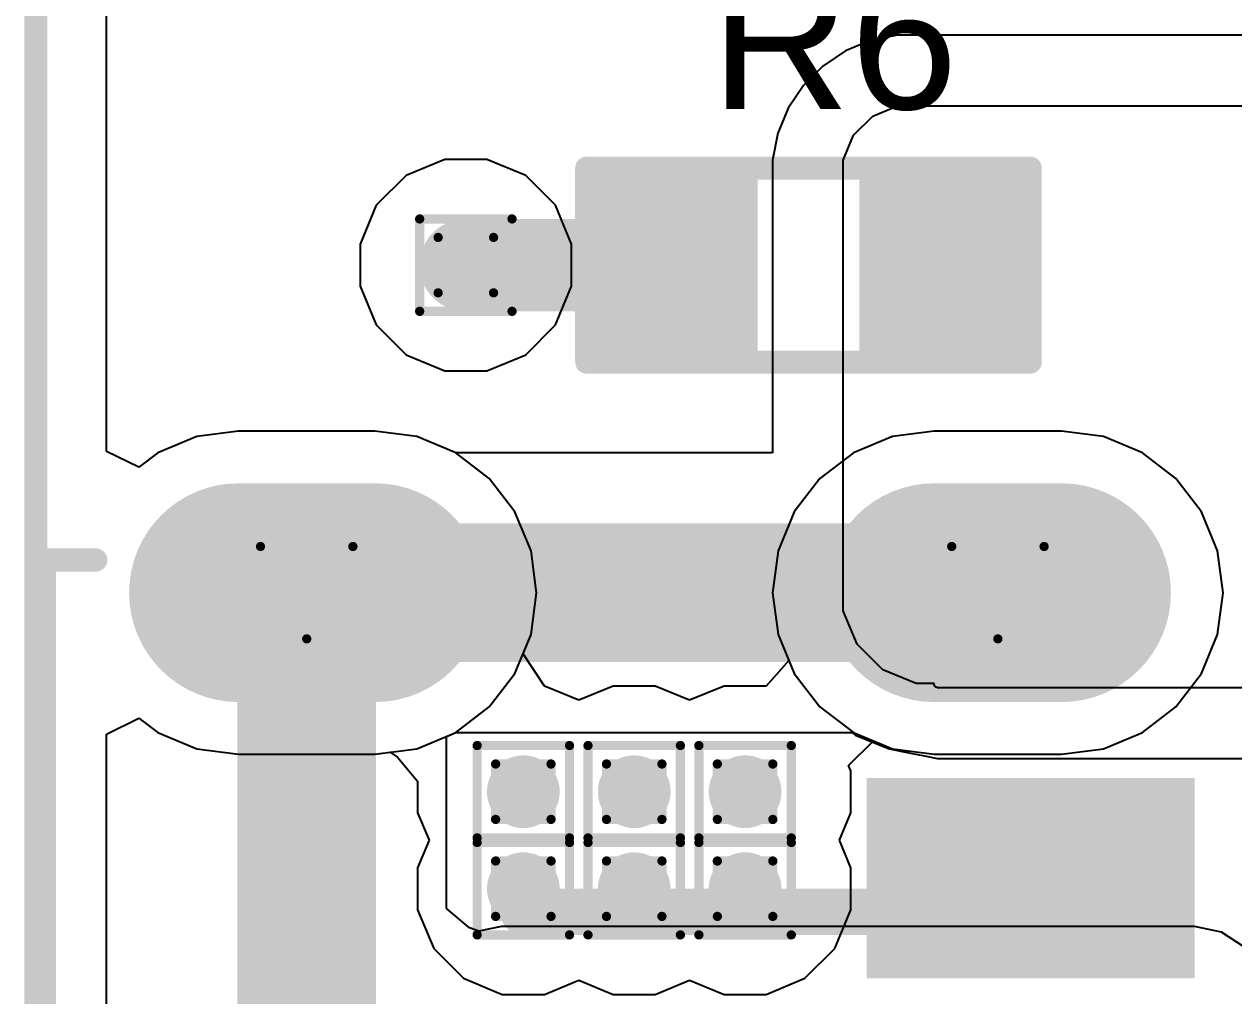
# Model space of a CAD drawing. Header units: inches. Extents: x -18 to 5357, y -8 to 5291.
# Drawn here: x -4.06 to 2.59, y 27.67 to 33.01 of the extents above; entities that cross this region are included whole.
import ezdxf

# ---------------------------------------------------------------- set-up
doc = ezdxf.new("R2010")
doc.units = ezdxf.units.IN
for name, color, linetype in [('Board Outline', 216, 'Continuous'), ('Bottom Layer', 5, 'Continuous'), ('Bottom Solder', 6, 'Continuous'), ('Drill Drawing', 1, 'Continuous'), ('Ground', 16, 'Continuous'), ('Multi-Layer', 9, 'Continuous'), ('Pad Holes', 156, 'Continuous'), ('Power', 76, 'Continuous'), ('Top Layer', 1, 'Continuous'), ('Top Overlay', 2, 'Continuous'), ('Top Paste', 8, 'Continuous'), ('Top Solder', 216, 'Continuous'), ('Via Holes', 16, 'Continuous')]:
    doc.layers.add(name, color=color, linetype=linetype)
doc.styles.add('Arial', font='', dxfattribs={"height": 0.2})
doc.styles.get('Arial').set_extended_font_data('Arial')

# ---------------------------------------------------------------- blocks, each defined once
blk = doc.blocks.new('R___0603_67')
at = {"layer": 'Top Layer'}
for points in [[(-0.381, 0.4445), (-0.381, -0.4445), (-1.143, -0.4445), (-1.143, 0.4445)], [(1.143, 0.4445), (1.143, -0.4445), (0.381, -0.4445), (0.381, 0.4445)]]:
    blk.add_hatch(color=1, dxfattribs=at).paths.add_polyline_path(points)
at = {"layer": 'Top Paste'}
for points in [[(-0.381, 0.4445), (-0.381, -0.4445), (-1.143, -0.4445), (-1.143, 0.4445)], [(1.143, 0.4445), (1.143, -0.4445), (0.381, -0.4445), (0.381, 0.4445)]]:
    blk.add_hatch(color=8, dxfattribs=at).paths.add_polyline_path(points)
at = {"layer": 'Top Solder'}
for points in [[(-0.2794, 0.5461), (-0.2794, -0.5461), (-1.2446, -0.5461), (-1.2446, 0.5461)], [(1.2446, 0.5461), (1.2446, -0.5461), (0.2794, -0.5461), (0.2794, 0.5461)]]:
    blk.add_hatch(color=216, dxfattribs=at).paths.add_polyline_path(points)
at = {"layer": 'Top Overlay'}
for points in [[(-1.2192, 0.5334, 0.127, 0.127, 0), (1.2192, 0.5334, 0.127, 0.127, 0)], [(-1.2192, 0.5334, 0.127, 0.127, 0), (-1.2192, -0.5334, 0.127, 0.127, 0)], [(1.2192, -0.5334, 0.127, 0.127, 0), (1.2192, 0.5334, 0.127, 0.127, 0)], [(-1.2192, -0.5334, 0.127, 0.127, 0), (1.2192, -0.5334, 0.127, 0.127, 0)]]:
    blk.add_lwpolyline(points, format="xyseb", dxfattribs=at)
for points in [[(-1.251, 0.5334, 0.0635, 0.0635, 1), (-1.1874, 0.5334, 0.0635, 0.0635, 1)], [(-1.251, 0.5334, 0.0635, 0.0635, 1), (-1.1874, 0.5334, 0.0635, 0.0635, 1)], [(1.1875, 0.5334, 0.0635, 0.0635, 1), (1.251, 0.5334, 0.0635, 0.0635, 1)], [(1.1875, 0.5334, 0.0635, 0.0635, 1), (1.251, 0.5334, 0.0635, 0.0635, 1)], [(-1.2509, -0.5334, 0.0635, 0.0635, 1), (-1.1874, -0.5334, 0.0635, 0.0635, 1)], [(-1.2509, -0.5334, 0.0635, 0.0635, 1), (-1.1874, -0.5334, 0.0635, 0.0635, 1)], [(1.1875, -0.5334, 0.0635, 0.0635, 1), (1.251, -0.5334, 0.0635, 0.0635, 1)], [(1.1875, -0.5334, 0.0635, 0.0635, 1), (1.251, -0.5334, 0.0635, 0.0635, 1)]]:
    blk.add_lwpolyline(points, format="xyseb", close=True, dxfattribs=at)
blk = doc.blocks.new('TYPE_C_31_M_17__87')
at = {"layer": 'Bottom Layer'}
h = blk.add_hatch(color=5, dxfattribs=at)
edge = h.paths.add_edge_path()
edge.add_arc((-4.32, 2.16), 0.5, 0, 180)
edge.add_line((-4.82, 2.16), (-4.82, 1.46))
edge.add_arc((-4.32, 1.46), 0.5, 180, 360)
edge.add_line((-3.82, 1.46), (-3.82, 2.16))
h = blk.add_hatch(color=5, dxfattribs=at)
edge = h.paths.add_edge_path()
edge.add_arc((-4.32, -2.365), 0.5, 180, 360)
edge.add_line((-3.82, -2.365), (-3.82, -1.615))
edge.add_arc((-4.32, -1.615), 0.5, 0, 180)
edge.add_line((-4.82, -1.615), (-4.82, -2.365))
at = {"layer": 'Bottom Solder'}
h = blk.add_hatch(color=6, dxfattribs=at)
edge = h.paths.add_edge_path()
edge.add_arc((-4.32, 2.16), 0.6016, 0, 180)
edge.add_line((-4.9216, 2.16), (-4.9216, 1.46))
edge.add_arc((-4.32, 1.46), 0.6016, 180, 360)
edge.add_line((-3.7184, 1.46), (-3.7184, 2.16))
h = blk.add_hatch(color=6, dxfattribs=at)
edge = h.paths.add_edge_path()
edge.add_arc((-4.32, -2.365), 0.6016, 180, 360)
edge.add_line((-3.7184, -2.365), (-3.7184, -1.615))
edge.add_arc((-4.32, -1.615), 0.6016, 0, 180)
edge.add_line((-4.9216, -1.615), (-4.9216, -2.365))
at = {"layer": 'Ground'}
h = blk.add_hatch(color=16, dxfattribs=at)
edge = h.paths.add_edge_path()
edge.add_arc((-4.32, 2.16), 0.5, 0, 180)
edge.add_line((-4.82, 2.16), (-4.82, 1.46))
edge.add_arc((-4.32, 1.46), 0.5, 180, 360)
edge.add_line((-3.82, 1.46), (-3.82, 2.16))
h = blk.add_hatch(color=16, dxfattribs=at)
edge = h.paths.add_edge_path()
edge.add_arc((-4.32, -2.365), 0.5, 180, 360)
edge.add_line((-3.82, -2.365), (-3.82, -1.615))
edge.add_arc((-4.32, -1.615), 0.5, 0, 180)
edge.add_line((-4.82, -1.615), (-4.82, -2.365))
at = {"layer": 'Multi-Layer'}
h = blk.add_hatch(color=9, dxfattribs=at)
edge = h.paths.add_edge_path()
edge.add_arc((-4.32, 2.16), 0.5, 0, 180)
edge.add_line((-4.82, 2.16), (-4.82, 1.46))
edge.add_arc((-4.32, 1.46), 0.5, 180, 360)
edge.add_line((-3.82, 1.46), (-3.82, 2.16))
h = blk.add_hatch(color=9, dxfattribs=at)
edge = h.paths.add_edge_path()
edge.add_arc((-4.32, -2.365), 0.5, 180, 360)
edge.add_line((-3.82, -2.365), (-3.82, -1.615))
edge.add_arc((-4.32, -1.615), 0.5, 0, 180)
edge.add_line((-4.82, -1.615), (-4.82, -2.365))
at = {"layer": 'Pad Holes'}
h = blk.add_hatch(color=7, dxfattribs=at)
edge = h.paths.add_edge_path()
edge.add_arc((-4.32, 1.47), 0.26, 180, 360)
edge.add_line((-4.06, 1.47), (-4.06, 2.15))
edge.add_arc((-4.32, 2.15), 0.26, 0, 180)
edge.add_line((-4.58, 2.15), (-4.58, 1.47))
h = blk.add_hatch(color=7, dxfattribs=at)
edge = h.paths.add_edge_path()
edge.add_arc((-4.32, -2.33), 0.26, 180, 360)
edge.add_line((-4.06, -2.33), (-4.06, -1.65))
edge.add_arc((-4.32, -1.65), 0.26, 0, 180)
edge.add_line((-4.58, -1.65), (-4.58, -2.33))
at = {"layer": 'Power'}
h = blk.add_hatch(color=76, dxfattribs=at)
edge = h.paths.add_edge_path()
edge.add_arc((-4.32, 2.16), 0.5, 0, 180)
edge.add_line((-4.82, 2.16), (-4.82, 1.46))
edge.add_arc((-4.32, 1.46), 0.5, 180, 360)
edge.add_line((-3.82, 1.46), (-3.82, 2.16))
h = blk.add_hatch(color=76, dxfattribs=at)
edge = h.paths.add_edge_path()
edge.add_arc((-4.32, -2.365), 0.5, 180, 360)
edge.add_line((-3.82, -2.365), (-3.82, -1.615))
edge.add_arc((-4.32, -1.615), 0.5, 0, 180)
edge.add_line((-4.82, -1.615), (-4.82, -2.365))
at = {"layer": 'Top Layer'}
blk.add_hatch(color=1, dxfattribs=at).paths.add_polyline_path([(-3.2, 2.79), (-2.3, 2.79), (-2.3, 1.19), (-3.2, 1.19)])
h = blk.add_hatch(color=1, dxfattribs=at)
edge = h.paths.add_edge_path()
edge.add_arc((-4.32, 2.16), 0.5, 0, 180)
edge.add_line((-4.82, 2.16), (-4.82, 1.46))
edge.add_arc((-4.32, 1.46), 0.5, 180, 360)
edge.add_line((-3.82, 1.46), (-3.82, 2.16))
h = blk.add_hatch(color=1, dxfattribs=at)
edge = h.paths.add_edge_path()
edge.add_arc((-4.32, -2.365), 0.5, 180, 360)
edge.add_line((-3.82, -2.365), (-3.82, -1.615))
edge.add_arc((-4.32, -1.615), 0.5, 0, 180)
edge.add_line((-4.82, -1.615), (-4.82, -2.365))
at = {"layer": 'Top Paste'}
blk.add_hatch(color=8, dxfattribs=at).paths.add_polyline_path([(-3.2, 2.79), (-2.3, 2.79), (-2.3, 1.19), (-3.2, 1.19)])
at = {"layer": 'Top Solder'}
blk.add_hatch(color=216, dxfattribs=at).paths.add_polyline_path([(-3.3016, 2.8916), (-2.1984, 2.8916), (-2.1984, 1.0884), (-3.3016, 1.0884)])
h = blk.add_hatch(color=216, dxfattribs=at)
edge = h.paths.add_edge_path()
edge.add_arc((-4.32, 2.16), 0.6016, 0, 180)
edge.add_line((-4.9216, 2.16), (-4.9216, 1.46))
edge.add_arc((-4.32, 1.46), 0.6016, 180, 360)
edge.add_line((-3.7184, 1.46), (-3.7184, 2.16))
h = blk.add_hatch(color=216, dxfattribs=at)
edge = h.paths.add_edge_path()
edge.add_arc((-4.32, -2.365), 0.6016, 180, 360)
edge.add_line((-3.7184, -2.365), (-3.7184, -1.615))
edge.add_arc((-4.32, -1.615), 0.6016, 0, 180)
edge.add_line((-4.9216, -1.615), (-4.9216, -2.365))
at = {"layer": 'Top Overlay'}
for points in [[(-4.318, -0.8812, 0.127, 0.127, 0), (-4.32, 0.7464, 0.127, 0.127, 0)], [(-4.4995, -3.431, 0.127, 0.127, 0), (-4.4998, -3.1496, 0.127, 0.127, 0)], [(4.4961, -3.431, 0.127, 0.127, 0), (-4.4995, -3.431, 0.127, 0.127, 0)]]:
    blk.add_lwpolyline(points, format="xyseb", dxfattribs=at)
for points in [[(-4.3517, 0.7464, 0.0635, 0.0635, 1), (-4.2882, 0.7464, 0.0635, 0.0635, 1)], [(-4.3498, -0.8812, 0.0635, 0.0635, 1), (-4.2862, -0.8812, 0.0635, 0.0635, 1)], [(-4.5315, -3.1496, 0.0635, 0.0635, 1), (-4.468, -3.1496, 0.0635, 0.0635, 1)], [(-4.5312, -3.431, 0.0635, 0.0635, 1), (-4.4677, -3.431, 0.0635, 0.0635, 1)], [(-4.5312, -3.431, 0.0635, 0.0635, 1), (-4.4677, -3.431, 0.0635, 0.0635, 1)]]:
    blk.add_lwpolyline(points, format="xyseb", close=True, dxfattribs=at)

msp = doc.modelspace()

# ---------------------------------------------------------------- hatches: boundary and pattern name
at = {"layer": 'Bottom Layer'}
h = msp.add_hatch(color=5, dxfattribs=at)
edge = h.paths.add_edge_path()
edge.add_arc((-1.6351, 31.6871), 0.2, 0, 360)
h = msp.add_hatch(color=5, dxfattribs=at)
edge = h.paths.add_edge_path()
edge.add_arc((-1.3191, 28.7911), 0.2, 0, 360)
h = msp.add_hatch(color=5, dxfattribs=at)
edge = h.paths.add_edge_path()
edge.add_arc((-0.7095, 28.7911), 0.2, 0, 360)
h = msp.add_hatch(color=5, dxfattribs=at)
edge = h.paths.add_edge_path()
edge.add_arc((-0.0999, 28.7911), 0.2, 0, 360)
h = msp.add_hatch(color=5, dxfattribs=at)
edge = h.paths.add_edge_path()
edge.add_arc((-1.3191, 28.2577), 0.2, 0, 360)
h = msp.add_hatch(color=5, dxfattribs=at)
edge = h.paths.add_edge_path()
edge.add_arc((-0.7095, 28.2577), 0.2, 0, 360)
h = msp.add_hatch(color=5, dxfattribs=at)
edge = h.paths.add_edge_path()
edge.add_arc((-0.0999, 28.2577), 0.2, 0, 360)
at = {"layer": 'Ground'}
h = msp.add_hatch(color=16, dxfattribs=at)
edge = h.paths.add_edge_path()
edge.add_arc((-1.6351, 31.6871), 0.2, 0, 360)
h = msp.add_hatch(color=16, dxfattribs=at)
edge = h.paths.add_edge_path()
edge.add_arc((-1.3191, 28.7911), 0.2, 0, 360)
h = msp.add_hatch(color=16, dxfattribs=at)
edge = h.paths.add_edge_path()
edge.add_arc((-0.7095, 28.7911), 0.2, 0, 360)
h = msp.add_hatch(color=16, dxfattribs=at)
edge = h.paths.add_edge_path()
edge.add_arc((-0.0999, 28.7911), 0.2, 0, 360)
h = msp.add_hatch(color=16, dxfattribs=at)
edge = h.paths.add_edge_path()
edge.add_arc((-1.3191, 28.2577), 0.2, 0, 360)
h = msp.add_hatch(color=16, dxfattribs=at)
edge = h.paths.add_edge_path()
edge.add_arc((-0.7095, 28.2577), 0.2, 0, 360)
h = msp.add_hatch(color=16, dxfattribs=at)
edge = h.paths.add_edge_path()
edge.add_arc((-0.0999, 28.2577), 0.2, 0, 360)
at = {"layer": 'Power'}
h = msp.add_hatch(color=76, dxfattribs=at)
edge = h.paths.add_edge_path()
edge.add_arc((-1.6351, 31.6871), 0.2, 0, 360)
h = msp.add_hatch(color=76, dxfattribs=at)
edge = h.paths.add_edge_path()
edge.add_arc((-1.3191, 28.7911), 0.2, 0, 360)
h = msp.add_hatch(color=76, dxfattribs=at)
edge = h.paths.add_edge_path()
edge.add_arc((-0.7095, 28.7911), 0.2, 0, 360)
h = msp.add_hatch(color=76, dxfattribs=at)
edge = h.paths.add_edge_path()
edge.add_arc((-0.0999, 28.7911), 0.2, 0, 360)
h = msp.add_hatch(color=76, dxfattribs=at)
edge = h.paths.add_edge_path()
edge.add_arc((-1.3191, 28.2577), 0.2, 0, 360)
h = msp.add_hatch(color=76, dxfattribs=at)
edge = h.paths.add_edge_path()
edge.add_arc((-0.7095, 28.2577), 0.2, 0, 360)
h = msp.add_hatch(color=76, dxfattribs=at)
edge = h.paths.add_edge_path()
edge.add_arc((-0.0999, 28.2577), 0.2, 0, 360)
at = {"layer": 'Top Layer'}
h = msp.add_hatch(color=1, dxfattribs=at)
edge = h.paths.add_edge_path()
edge.add_arc((-1.6351, 31.6871), 0.2, 0, 360)
h = msp.add_hatch(color=1, dxfattribs=at)
edge = h.paths.add_edge_path()
edge.add_arc((-1.3191, 28.7911), 0.2, 0, 360)
h = msp.add_hatch(color=1, dxfattribs=at)
edge = h.paths.add_edge_path()
edge.add_arc((-0.7095, 28.7911), 0.2, 0, 360)
h = msp.add_hatch(color=1, dxfattribs=at)
edge = h.paths.add_edge_path()
edge.add_arc((-0.0999, 28.7911), 0.2, 0, 360)
h = msp.add_hatch(color=1, dxfattribs=at)
edge = h.paths.add_edge_path()
edge.add_arc((-1.3191, 28.2577), 0.2, 0, 360)
h = msp.add_hatch(color=1, dxfattribs=at)
edge = h.paths.add_edge_path()
edge.add_arc((-0.7095, 28.2577), 0.2, 0, 360)
h = msp.add_hatch(color=1, dxfattribs=at)
edge = h.paths.add_edge_path()
edge.add_arc((-0.0999, 28.2577), 0.2, 0, 360)
at = {"layer": 'Via Holes'}
h = msp.add_hatch(color=7, dxfattribs=at)
edge = h.paths.add_edge_path()
edge.add_arc((-1.6351, 31.6871), 0.1, 0, 360)
h = msp.add_hatch(color=7, dxfattribs=at)
edge = h.paths.add_edge_path()
edge.add_arc((-1.3191, 28.7911), 0.1, 0, 360)
h = msp.add_hatch(color=7, dxfattribs=at)
edge = h.paths.add_edge_path()
edge.add_arc((-0.7095, 28.7911), 0.1, 0, 360)
h = msp.add_hatch(color=7, dxfattribs=at)
edge = h.paths.add_edge_path()
edge.add_arc((-0.0999, 28.7911), 0.1, 0, 360)
h = msp.add_hatch(color=7, dxfattribs=at)
edge = h.paths.add_edge_path()
edge.add_arc((-1.3191, 28.2577), 0.1, 0, 360)
h = msp.add_hatch(color=7, dxfattribs=at)
edge = h.paths.add_edge_path()
edge.add_arc((-0.7095, 28.2577), 0.1, 0, 360)
h = msp.add_hatch(color=7, dxfattribs=at)
edge = h.paths.add_edge_path()
edge.add_arc((-0.0999, 28.2577), 0.1, 0, 360)

# ---------------------------------------------------------------- linework, layer by layer
at = {"layer": 'Board Outline'}
msp.add_lwpolyline([(-3.9999, -1.4599, 0.127, 0.127, 0), (-3.9999, 73.4601, 0.127, 0.127, 0)], format="xyseb", dxfattribs=at)
at = {"layer": 'Bottom Layer'}
for p, q in [((-3.6114, 30.6629), (-3.6114, 73.4601)), ((-3.1151, 30.744), (-3.3294, 30.6552)), ((-2.8851, 30.7743), (-3.1151, 30.744)), ((-2.1351, 30.7743), (-2.8851, 30.7743)), ((-1.9051, 30.744), (-2.1351, 30.7743)), ((-1.6908, 30.6552), (-1.9051, 30.744)), ((0.7099, 30.744), (0.4956, 30.6552)), ((0.9399, 30.7743), (0.7099, 30.744)), ((1.6399, 30.7743), (0.9399, 30.7743)), ((1.8699, 30.744), (1.6399, 30.7743)), ((2.0842, 30.6552), (1.8699, 30.744)), ((-3.4336, 30.5752), (-3.6114, 30.6629)), ((-3.3294, 30.6552), (-3.4336, 30.5752)), ((-1.5068, 30.514), (-1.6908, 30.6552)), ((0.4956, 30.6552), (0.3116, 30.514)), ((2.2683, 30.514), (2.0842, 30.6552)), ((-1.3655, 30.33), (-1.5068, 30.514)), ((0.3116, 30.514), (0.1704, 30.33)), ((2.4095, 30.33), (2.2683, 30.514)), ((-1.2768, 30.1157), (-1.3655, 30.33)), ((0.1704, 30.33), (0.0816, 30.1157)), ((2.4982, 30.1157), (2.4095, 30.33)), ((-1.2465, 29.8857), (-1.2768, 30.1157)), ((0.0816, 30.1157), (0.0513, 29.8857)), ((2.5285, 29.8857), (2.4982, 30.1157)), ((-1.2768, 29.6557), (-1.2465, 29.8857)), ((0.0513, 29.8857), (0.0816, 29.6557)), ((2.4982, 29.6557), (2.5285, 29.8857)), ((-1.3655, 29.4414), (-1.2768, 29.6557)), ((0.0816, 29.6557), (0.1704, 29.4414)), ((2.4095, 29.4414), (2.4982, 29.6557)), ((-1.5068, 29.2573), (-1.3655, 29.4414)), ((0.1704, 29.4414), (0.3116, 29.2573)), ((2.2683, 29.2573), (2.4095, 29.4414)), ((-3.6114, 29.1084), (-3.4336, 29.1961)), ((-3.4336, 29.1961), (-3.3294, 29.1161)), ((-1.6908, 29.1161), (-1.5068, 29.2573)), ((0.3116, 29.2573), (0.4956, 29.1161)), ((2.0842, 29.1161), (2.2683, 29.2573)), ((-3.6114, 22.0229), (-3.6114, 29.1084)), ((-3.3294, 29.1161), (-3.1151, 29.0274)), ((-1.9051, 29.0274), (-1.6908, 29.1161)), ((0.4956, 29.1161), (0.7099, 29.0274)), ((1.8699, 29.0274), (2.0842, 29.1161)), ((-3.1151, 29.0274), (-2.8851, 28.9971)), ((-2.8851, 28.9971), (-2.1351, 28.9971)), ((-2.1351, 28.9971), (-1.9051, 29.0274)), ((0.7099, 29.0274), (0.9399, 28.9971)), ((0.9399, 28.9971), (1.6399, 28.9971)), ((1.6399, 28.9971), (1.8699, 29.0274))]:
    msp.add_line(p, q, dxfattribs=at)
at = {"layer": 'Drill Drawing'}
for points in [[(-1.8891, 31.9411, 0.0508, 0.0508, 0), (-1.3811, 31.9411, 0.0508, 0.0508, 0)], [(-1.8891, 31.4331, 0.0508, 0.0508, 0), (-1.8891, 31.9411, 0.0508, 0.0508, 0)], [(-1.3811, 31.4331, 0.0508, 0.0508, 0), (-1.3811, 31.9411, 0.0508, 0.0508, 0)], [(-1.7875, 31.8395, 0.0508, 0.0508, 0), (-1.4827, 31.8395, 0.0508, 0.0508, 0)], [(-1.7875, 31.5347, 0.0508, 0.0508, 0), (-1.7875, 31.8395, 0.0508, 0.0508, 0)], [(-1.4827, 31.5347, 0.0508, 0.0508, 0), (-1.4827, 31.8395, 0.0508, 0.0508, 0)], [(-1.7875, 31.5347, 0.0508, 0.0508, 0), (-1.4827, 31.5347, 0.0508, 0.0508, 0)], [(-1.8891, 31.4331, 0.0508, 0.0508, 0), (-1.3811, 31.4331, 0.0508, 0.0508, 0)], [(-2.7641, 30.1397, 0.0508, 0.0508, 0), (-2.2561, 30.1397, 0.0508, 0.0508, 0)], [(-2.7641, 30.1397, 0.0508, 0.0508, 0), (-2.5101, 29.6317, 0.0508, 0.0508, 0)], [(-2.5101, 29.6317, 0.0508, 0.0508, 0), (-2.2561, 30.1397, 0.0508, 0.0508, 0)], [(1.0359, 30.1397, 0.0508, 0.0508, 0), (1.5439, 30.1397, 0.0508, 0.0508, 0)], [(1.0359, 30.1397, 0.0508, 0.0508, 0), (1.2899, 29.6317, 0.0508, 0.0508, 0)], [(1.2899, 29.6317, 0.0508, 0.0508, 0), (1.5439, 30.1397, 0.0508, 0.0508, 0)], [(-1.5731, 29.0451, 0.0508, 0.0508, 0), (-1.0651, 29.0451, 0.0508, 0.0508, 0)], [(-1.5731, 28.5371, 0.0508, 0.0508, 0), (-1.5731, 29.0451, 0.0508, 0.0508, 0)], [(-1.0651, 28.5371, 0.0508, 0.0508, 0), (-1.0651, 29.0451, 0.0508, 0.0508, 0)], [(-0.9635, 29.0451, 0.0508, 0.0508, 0), (-0.4555, 29.0451, 0.0508, 0.0508, 0)], [(-0.9635, 28.5371, 0.0508, 0.0508, 0), (-0.9635, 29.0451, 0.0508, 0.0508, 0)], [(-0.4555, 28.5371, 0.0508, 0.0508, 0), (-0.4555, 29.0451, 0.0508, 0.0508, 0)], [(-0.3539, 29.0451, 0.0508, 0.0508, 0), (0.1541, 29.0451, 0.0508, 0.0508, 0)], [(-0.3539, 28.5371, 0.0508, 0.0508, 0), (-0.3539, 29.0451, 0.0508, 0.0508, 0)], [(0.1541, 28.5371, 0.0508, 0.0508, 0), (0.1541, 29.0451, 0.0508, 0.0508, 0)], [(-1.4715, 28.9435, 0.0508, 0.0508, 0), (-1.1667, 28.9435, 0.0508, 0.0508, 0)], [(-1.4715, 28.6387, 0.0508, 0.0508, 0), (-1.4715, 28.9435, 0.0508, 0.0508, 0)], [(-1.1667, 28.6387, 0.0508, 0.0508, 0), (-1.1667, 28.9435, 0.0508, 0.0508, 0)], [(-0.8619, 28.9435, 0.0508, 0.0508, 0), (-0.5571, 28.9435, 0.0508, 0.0508, 0)], [(-0.8619, 28.6387, 0.0508, 0.0508, 0), (-0.8619, 28.9435, 0.0508, 0.0508, 0)], [(-0.5571, 28.6387, 0.0508, 0.0508, 0), (-0.5571, 28.9435, 0.0508, 0.0508, 0)], [(-0.2523, 28.9435, 0.0508, 0.0508, 0), (0.0525, 28.9435, 0.0508, 0.0508, 0)], [(-0.2523, 28.6387, 0.0508, 0.0508, 0), (-0.2523, 28.9435, 0.0508, 0.0508, 0)], [(0.0525, 28.6387, 0.0508, 0.0508, 0), (0.0525, 28.9435, 0.0508, 0.0508, 0)], [(-1.4715, 28.6387, 0.0508, 0.0508, 0), (-1.1667, 28.6387, 0.0508, 0.0508, 0)], [(-0.8619, 28.6387, 0.0508, 0.0508, 0), (-0.5571, 28.6387, 0.0508, 0.0508, 0)], [(-0.2523, 28.6387, 0.0508, 0.0508, 0), (0.0525, 28.6387, 0.0508, 0.0508, 0)], [(-1.5731, 28.5371, 0.0508, 0.0508, 0), (-1.0651, 28.5371, 0.0508, 0.0508, 0)], [(-1.5731, 28.5117, 0.0508, 0.0508, 0), (-1.0651, 28.5117, 0.0508, 0.0508, 0)], [(-1.5731, 28.0037, 0.0508, 0.0508, 0), (-1.5731, 28.5117, 0.0508, 0.0508, 0)], [(-1.0651, 28.0037, 0.0508, 0.0508, 0), (-1.0651, 28.5117, 0.0508, 0.0508, 0)], [(-0.9635, 28.5371, 0.0508, 0.0508, 0), (-0.4555, 28.5371, 0.0508, 0.0508, 0)], [(-0.9635, 28.5117, 0.0508, 0.0508, 0), (-0.4555, 28.5117, 0.0508, 0.0508, 0)], [(-0.9635, 28.0037, 0.0508, 0.0508, 0), (-0.9635, 28.5117, 0.0508, 0.0508, 0)], [(-0.4555, 28.0037, 0.0508, 0.0508, 0), (-0.4555, 28.5117, 0.0508, 0.0508, 0)], [(-0.3539, 28.5371, 0.0508, 0.0508, 0), (0.1541, 28.5371, 0.0508, 0.0508, 0)], [(-0.3539, 28.5117, 0.0508, 0.0508, 0), (0.1541, 28.5117, 0.0508, 0.0508, 0)], [(-0.3539, 28.0037, 0.0508, 0.0508, 0), (-0.3539, 28.5117, 0.0508, 0.0508, 0)], [(0.1541, 28.0037, 0.0508, 0.0508, 0), (0.1541, 28.5117, 0.0508, 0.0508, 0)], [(-1.4715, 28.4101, 0.0508, 0.0508, 0), (-1.1667, 28.4101, 0.0508, 0.0508, 0)], [(-1.4715, 28.1053, 0.0508, 0.0508, 0), (-1.4715, 28.4101, 0.0508, 0.0508, 0)], [(-1.1667, 28.1053, 0.0508, 0.0508, 0), (-1.1667, 28.4101, 0.0508, 0.0508, 0)], [(-0.8619, 28.4101, 0.0508, 0.0508, 0), (-0.5571, 28.4101, 0.0508, 0.0508, 0)], [(-0.8619, 28.1053, 0.0508, 0.0508, 0), (-0.8619, 28.4101, 0.0508, 0.0508, 0)], [(-0.5571, 28.1053, 0.0508, 0.0508, 0), (-0.5571, 28.4101, 0.0508, 0.0508, 0)], [(-0.2523, 28.4101, 0.0508, 0.0508, 0), (0.0525, 28.4101, 0.0508, 0.0508, 0)], [(-0.2523, 28.1053, 0.0508, 0.0508, 0), (-0.2523, 28.4101, 0.0508, 0.0508, 0)], [(0.0525, 28.1053, 0.0508, 0.0508, 0), (0.0525, 28.4101, 0.0508, 0.0508, 0)], [(-1.4715, 28.1053, 0.0508, 0.0508, 0), (-1.1667, 28.1053, 0.0508, 0.0508, 0)], [(-0.8619, 28.1053, 0.0508, 0.0508, 0), (-0.5571, 28.1053, 0.0508, 0.0508, 0)], [(-0.2523, 28.1053, 0.0508, 0.0508, 0), (0.0525, 28.1053, 0.0508, 0.0508, 0)], [(-1.5731, 28.0037, 0.0508, 0.0508, 0), (-1.0651, 28.0037, 0.0508, 0.0508, 0)], [(-0.9635, 28.0037, 0.0508, 0.0508, 0), (-0.4555, 28.0037, 0.0508, 0.0508, 0)], [(-0.3539, 28.0037, 0.0508, 0.0508, 0), (0.1541, 28.0037, 0.0508, 0.0508, 0)]]:
    msp.add_lwpolyline(points, format="xyseb", dxfattribs=at)
for points in [[(-1.9018, 31.9411, 0.0254, 0.0254, 1), (-1.8764, 31.9411, 0.0254, 0.0254, 1)], [(-1.9018, 31.9411, 0.0254, 0.0254, 1), (-1.8764, 31.9411, 0.0254, 0.0254, 1)], [(-1.3938, 31.9411, 0.0254, 0.0254, 1), (-1.3684, 31.9411, 0.0254, 0.0254, 1)], [(-1.3938, 31.9411, 0.0254, 0.0254, 1), (-1.3684, 31.9411, 0.0254, 0.0254, 1)], [(-1.8002, 31.8395, 0.0254, 0.0254, 1), (-1.7748, 31.8395, 0.0254, 0.0254, 1)], [(-1.8002, 31.8395, 0.0254, 0.0254, 1), (-1.7748, 31.8395, 0.0254, 0.0254, 1)], [(-1.4954, 31.8395, 0.0254, 0.0254, 1), (-1.47, 31.8395, 0.0254, 0.0254, 1)], [(-1.4954, 31.8395, 0.0254, 0.0254, 1), (-1.47, 31.8395, 0.0254, 0.0254, 1)], [(-1.8002, 31.5347, 0.0254, 0.0254, 1), (-1.7748, 31.5347, 0.0254, 0.0254, 1)], [(-1.8002, 31.5347, 0.0254, 0.0254, 1), (-1.7748, 31.5347, 0.0254, 0.0254, 1)], [(-1.4954, 31.5347, 0.0254, 0.0254, 1), (-1.47, 31.5347, 0.0254, 0.0254, 1)], [(-1.4954, 31.5347, 0.0254, 0.0254, 1), (-1.47, 31.5347, 0.0254, 0.0254, 1)], [(-1.9018, 31.4331, 0.0254, 0.0254, 1), (-1.8764, 31.4331, 0.0254, 0.0254, 1)], [(-1.9018, 31.4331, 0.0254, 0.0254, 1), (-1.8764, 31.4331, 0.0254, 0.0254, 1)], [(-1.3938, 31.4331, 0.0254, 0.0254, 1), (-1.3684, 31.4331, 0.0254, 0.0254, 1)], [(-1.3938, 31.4331, 0.0254, 0.0254, 1), (-1.3684, 31.4331, 0.0254, 0.0254, 1)], [(-2.7768, 30.1397, 0.0254, 0.0254, 1), (-2.7514, 30.1397, 0.0254, 0.0254, 1)], [(-2.7768, 30.1397, 0.0254, 0.0254, 1), (-2.7514, 30.1397, 0.0254, 0.0254, 1)], [(-2.2688, 30.1397, 0.0254, 0.0254, 1), (-2.2434, 30.1397, 0.0254, 0.0254, 1)], [(-2.2688, 30.1397, 0.0254, 0.0254, 1), (-2.2434, 30.1397, 0.0254, 0.0254, 1)], [(1.0232, 30.1397, 0.0254, 0.0254, 1), (1.0486, 30.1397, 0.0254, 0.0254, 1)], [(1.0232, 30.1397, 0.0254, 0.0254, 1), (1.0486, 30.1397, 0.0254, 0.0254, 1)], [(1.5312, 30.1397, 0.0254, 0.0254, 1), (1.5566, 30.1397, 0.0254, 0.0254, 1)], [(1.5312, 30.1397, 0.0254, 0.0254, 1), (1.5566, 30.1397, 0.0254, 0.0254, 1)], [(-2.5228, 29.6317, 0.0254, 0.0254, 1), (-2.4974, 29.6317, 0.0254, 0.0254, 1)], [(-2.5228, 29.6317, 0.0254, 0.0254, 1), (-2.4974, 29.6317, 0.0254, 0.0254, 1)], [(1.2772, 29.6317, 0.0254, 0.0254, 1), (1.3026, 29.6317, 0.0254, 0.0254, 1)], [(1.2772, 29.6317, 0.0254, 0.0254, 1), (1.3026, 29.6317, 0.0254, 0.0254, 1)], [(-1.5858, 29.0451, 0.0254, 0.0254, 1), (-1.5604, 29.0451, 0.0254, 0.0254, 1)], [(-1.5858, 29.0451, 0.0254, 0.0254, 1), (-1.5604, 29.0451, 0.0254, 0.0254, 1)], [(-1.0778, 29.0451, 0.0254, 0.0254, 1), (-1.0524, 29.0451, 0.0254, 0.0254, 1)], [(-1.0778, 29.0451, 0.0254, 0.0254, 1), (-1.0524, 29.0451, 0.0254, 0.0254, 1)], [(-0.9762, 29.0451, 0.0254, 0.0254, 1), (-0.9508, 29.0451, 0.0254, 0.0254, 1)], [(-0.9762, 29.0451, 0.0254, 0.0254, 1), (-0.9508, 29.0451, 0.0254, 0.0254, 1)], [(-0.4682, 29.0451, 0.0254, 0.0254, 1), (-0.4428, 29.0451, 0.0254, 0.0254, 1)], [(-0.4682, 29.0451, 0.0254, 0.0254, 1), (-0.4428, 29.0451, 0.0254, 0.0254, 1)], [(-0.3666, 29.0451, 0.0254, 0.0254, 1), (-0.3412, 29.0451, 0.0254, 0.0254, 1)], [(-0.3666, 29.0451, 0.0254, 0.0254, 1), (-0.3412, 29.0451, 0.0254, 0.0254, 1)], [(0.1414, 29.0451, 0.0254, 0.0254, 1), (0.1668, 29.0451, 0.0254, 0.0254, 1)], [(0.1414, 29.0451, 0.0254, 0.0254, 1), (0.1668, 29.0451, 0.0254, 0.0254, 1)], [(-1.4842, 28.9435, 0.0254, 0.0254, 1), (-1.4588, 28.9435, 0.0254, 0.0254, 1)], [(-1.4842, 28.9435, 0.0254, 0.0254, 1), (-1.4588, 28.9435, 0.0254, 0.0254, 1)], [(-1.1794, 28.9435, 0.0254, 0.0254, 1), (-1.154, 28.9435, 0.0254, 0.0254, 1)], [(-1.1794, 28.9435, 0.0254, 0.0254, 1), (-1.154, 28.9435, 0.0254, 0.0254, 1)], [(-0.8746, 28.9435, 0.0254, 0.0254, 1), (-0.8492, 28.9435, 0.0254, 0.0254, 1)], [(-0.8746, 28.9435, 0.0254, 0.0254, 1), (-0.8492, 28.9435, 0.0254, 0.0254, 1)], [(-0.5698, 28.9435, 0.0254, 0.0254, 1), (-0.5444, 28.9435, 0.0254, 0.0254, 1)], [(-0.5698, 28.9435, 0.0254, 0.0254, 1), (-0.5444, 28.9435, 0.0254, 0.0254, 1)], [(-0.265, 28.9435, 0.0254, 0.0254, 1), (-0.2396, 28.9435, 0.0254, 0.0254, 1)], [(-0.265, 28.9435, 0.0254, 0.0254, 1), (-0.2396, 28.9435, 0.0254, 0.0254, 1)], [(0.0398, 28.9435, 0.0254, 0.0254, 1), (0.0652, 28.9435, 0.0254, 0.0254, 1)], [(0.0398, 28.9435, 0.0254, 0.0254, 1), (0.0652, 28.9435, 0.0254, 0.0254, 1)], [(-1.4842, 28.6387, 0.0254, 0.0254, 1), (-1.4588, 28.6387, 0.0254, 0.0254, 1)], [(-1.4842, 28.6387, 0.0254, 0.0254, 1), (-1.4588, 28.6387, 0.0254, 0.0254, 1)], [(-1.1794, 28.6387, 0.0254, 0.0254, 1), (-1.154, 28.6387, 0.0254, 0.0254, 1)], [(-1.1794, 28.6387, 0.0254, 0.0254, 1), (-1.154, 28.6387, 0.0254, 0.0254, 1)], [(-0.8746, 28.6387, 0.0254, 0.0254, 1), (-0.8492, 28.6387, 0.0254, 0.0254, 1)], [(-0.8746, 28.6387, 0.0254, 0.0254, 1), (-0.8492, 28.6387, 0.0254, 0.0254, 1)], [(-0.5698, 28.6387, 0.0254, 0.0254, 1), (-0.5444, 28.6387, 0.0254, 0.0254, 1)], [(-0.5698, 28.6387, 0.0254, 0.0254, 1), (-0.5444, 28.6387, 0.0254, 0.0254, 1)], [(-0.265, 28.6387, 0.0254, 0.0254, 1), (-0.2396, 28.6387, 0.0254, 0.0254, 1)], [(-0.265, 28.6387, 0.0254, 0.0254, 1), (-0.2396, 28.6387, 0.0254, 0.0254, 1)], [(0.0398, 28.6387, 0.0254, 0.0254, 1), (0.0652, 28.6387, 0.0254, 0.0254, 1)], [(0.0398, 28.6387, 0.0254, 0.0254, 1), (0.0652, 28.6387, 0.0254, 0.0254, 1)], [(-1.5858, 28.5371, 0.0254, 0.0254, 1), (-1.5604, 28.5371, 0.0254, 0.0254, 1)], [(-1.5858, 28.5371, 0.0254, 0.0254, 1), (-1.5604, 28.5371, 0.0254, 0.0254, 1)], [(-1.5858, 28.5117, 0.0254, 0.0254, 1), (-1.5604, 28.5117, 0.0254, 0.0254, 1)], [(-1.5858, 28.5117, 0.0254, 0.0254, 1), (-1.5604, 28.5117, 0.0254, 0.0254, 1)], [(-1.0778, 28.5371, 0.0254, 0.0254, 1), (-1.0524, 28.5371, 0.0254, 0.0254, 1)], [(-1.0778, 28.5371, 0.0254, 0.0254, 1), (-1.0524, 28.5371, 0.0254, 0.0254, 1)], [(-1.0778, 28.5117, 0.0254, 0.0254, 1), (-1.0524, 28.5117, 0.0254, 0.0254, 1)], [(-1.0778, 28.5117, 0.0254, 0.0254, 1), (-1.0524, 28.5117, 0.0254, 0.0254, 1)], [(-0.9762, 28.5371, 0.0254, 0.0254, 1), (-0.9508, 28.5371, 0.0254, 0.0254, 1)], [(-0.9762, 28.5371, 0.0254, 0.0254, 1), (-0.9508, 28.5371, 0.0254, 0.0254, 1)], [(-0.9762, 28.5117, 0.0254, 0.0254, 1), (-0.9508, 28.5117, 0.0254, 0.0254, 1)], [(-0.9762, 28.5117, 0.0254, 0.0254, 1), (-0.9508, 28.5117, 0.0254, 0.0254, 1)], [(-0.4682, 28.5371, 0.0254, 0.0254, 1), (-0.4428, 28.5371, 0.0254, 0.0254, 1)], [(-0.4682, 28.5371, 0.0254, 0.0254, 1), (-0.4428, 28.5371, 0.0254, 0.0254, 1)], [(-0.4682, 28.5117, 0.0254, 0.0254, 1), (-0.4428, 28.5117, 0.0254, 0.0254, 1)], [(-0.4682, 28.5117, 0.0254, 0.0254, 1), (-0.4428, 28.5117, 0.0254, 0.0254, 1)], [(-0.3666, 28.5371, 0.0254, 0.0254, 1), (-0.3412, 28.5371, 0.0254, 0.0254, 1)], [(-0.3666, 28.5371, 0.0254, 0.0254, 1), (-0.3412, 28.5371, 0.0254, 0.0254, 1)], [(-0.3666, 28.5117, 0.0254, 0.0254, 1), (-0.3412, 28.5117, 0.0254, 0.0254, 1)], [(-0.3666, 28.5117, 0.0254, 0.0254, 1), (-0.3412, 28.5117, 0.0254, 0.0254, 1)], [(0.1414, 28.5371, 0.0254, 0.0254, 1), (0.1668, 28.5371, 0.0254, 0.0254, 1)], [(0.1414, 28.5371, 0.0254, 0.0254, 1), (0.1668, 28.5371, 0.0254, 0.0254, 1)], [(0.1414, 28.5117, 0.0254, 0.0254, 1), (0.1668, 28.5117, 0.0254, 0.0254, 1)], [(0.1414, 28.5117, 0.0254, 0.0254, 1), (0.1668, 28.5117, 0.0254, 0.0254, 1)], [(-1.4842, 28.4101, 0.0254, 0.0254, 1), (-1.4588, 28.4101, 0.0254, 0.0254, 1)], [(-1.4842, 28.4101, 0.0254, 0.0254, 1), (-1.4588, 28.4101, 0.0254, 0.0254, 1)], [(-1.1794, 28.4101, 0.0254, 0.0254, 1), (-1.154, 28.4101, 0.0254, 0.0254, 1)], [(-1.1794, 28.4101, 0.0254, 0.0254, 1), (-1.154, 28.4101, 0.0254, 0.0254, 1)], [(-0.8746, 28.4101, 0.0254, 0.0254, 1), (-0.8492, 28.4101, 0.0254, 0.0254, 1)], [(-0.8746, 28.4101, 0.0254, 0.0254, 1), (-0.8492, 28.4101, 0.0254, 0.0254, 1)], [(-0.5698, 28.4101, 0.0254, 0.0254, 1), (-0.5444, 28.4101, 0.0254, 0.0254, 1)], [(-0.5698, 28.4101, 0.0254, 0.0254, 1), (-0.5444, 28.4101, 0.0254, 0.0254, 1)], [(-0.265, 28.4101, 0.0254, 0.0254, 1), (-0.2396, 28.4101, 0.0254, 0.0254, 1)], [(-0.265, 28.4101, 0.0254, 0.0254, 1), (-0.2396, 28.4101, 0.0254, 0.0254, 1)], [(0.0398, 28.4101, 0.0254, 0.0254, 1), (0.0652, 28.4101, 0.0254, 0.0254, 1)], [(0.0398, 28.4101, 0.0254, 0.0254, 1), (0.0652, 28.4101, 0.0254, 0.0254, 1)], [(-1.4842, 28.1053, 0.0254, 0.0254, 1), (-1.4588, 28.1053, 0.0254, 0.0254, 1)], [(-1.4842, 28.1053, 0.0254, 0.0254, 1), (-1.4588, 28.1053, 0.0254, 0.0254, 1)], [(-1.1794, 28.1053, 0.0254, 0.0254, 1), (-1.154, 28.1053, 0.0254, 0.0254, 1)], [(-1.1794, 28.1053, 0.0254, 0.0254, 1), (-1.154, 28.1053, 0.0254, 0.0254, 1)], [(-0.8746, 28.1053, 0.0254, 0.0254, 1), (-0.8492, 28.1053, 0.0254, 0.0254, 1)], [(-0.8746, 28.1053, 0.0254, 0.0254, 1), (-0.8492, 28.1053, 0.0254, 0.0254, 1)], [(-0.5698, 28.1053, 0.0254, 0.0254, 1), (-0.5444, 28.1053, 0.0254, 0.0254, 1)], [(-0.5698, 28.1053, 0.0254, 0.0254, 1), (-0.5444, 28.1053, 0.0254, 0.0254, 1)], [(-0.265, 28.1053, 0.0254, 0.0254, 1), (-0.2396, 28.1053, 0.0254, 0.0254, 1)], [(-0.265, 28.1053, 0.0254, 0.0254, 1), (-0.2396, 28.1053, 0.0254, 0.0254, 1)], [(0.0398, 28.1053, 0.0254, 0.0254, 1), (0.0652, 28.1053, 0.0254, 0.0254, 1)], [(0.0398, 28.1053, 0.0254, 0.0254, 1), (0.0652, 28.1053, 0.0254, 0.0254, 1)], [(-1.5858, 28.0037, 0.0254, 0.0254, 1), (-1.5604, 28.0037, 0.0254, 0.0254, 1)], [(-1.5858, 28.0037, 0.0254, 0.0254, 1), (-1.5604, 28.0037, 0.0254, 0.0254, 1)], [(-1.0778, 28.0037, 0.0254, 0.0254, 1), (-1.0524, 28.0037, 0.0254, 0.0254, 1)], [(-1.0778, 28.0037, 0.0254, 0.0254, 1), (-1.0524, 28.0037, 0.0254, 0.0254, 1)], [(-0.9762, 28.0037, 0.0254, 0.0254, 1), (-0.9508, 28.0037, 0.0254, 0.0254, 1)], [(-0.9762, 28.0037, 0.0254, 0.0254, 1), (-0.9508, 28.0037, 0.0254, 0.0254, 1)], [(-0.4682, 28.0037, 0.0254, 0.0254, 1), (-0.4428, 28.0037, 0.0254, 0.0254, 1)], [(-0.4682, 28.0037, 0.0254, 0.0254, 1), (-0.4428, 28.0037, 0.0254, 0.0254, 1)], [(-0.3666, 28.0037, 0.0254, 0.0254, 1), (-0.3412, 28.0037, 0.0254, 0.0254, 1)], [(-0.3666, 28.0037, 0.0254, 0.0254, 1), (-0.3412, 28.0037, 0.0254, 0.0254, 1)], [(0.1414, 28.0037, 0.0254, 0.0254, 1), (0.1668, 28.0037, 0.0254, 0.0254, 1)], [(0.1414, 28.0037, 0.0254, 0.0254, 1), (0.1668, 28.0037, 0.0254, 0.0254, 1)]]:
    msp.add_lwpolyline(points, format="xyseb", close=True, dxfattribs=at)
at = {"layer": 'Ground'}
for p, q in [((-3.6114, 30.6629), (-3.6114, 73.4601)), ((-3.1151, 30.744), (-3.3294, 30.6552)), ((-2.8851, 30.7743), (-3.1151, 30.744)), ((-2.1351, 30.7743), (-2.8851, 30.7743)), ((-1.9051, 30.744), (-2.1351, 30.7743)), ((-1.6908, 30.6552), (-1.9051, 30.744)), ((0.7099, 30.744), (0.4956, 30.6552)), ((0.9399, 30.7743), (0.7099, 30.744)), ((1.6399, 30.7743), (0.9399, 30.7743)), ((1.8699, 30.744), (1.6399, 30.7743)), ((2.0842, 30.6552), (1.8699, 30.744)), ((-3.4336, 30.5752), (-3.6114, 30.6629)), ((-3.3294, 30.6552), (-3.4336, 30.5752)), ((-1.5068, 30.514), (-1.6908, 30.6552)), ((0.4956, 30.6552), (0.3116, 30.514)), ((2.2683, 30.514), (2.0842, 30.6552)), ((-1.3655, 30.33), (-1.5068, 30.514)), ((0.3116, 30.514), (0.1704, 30.33)), ((2.4095, 30.33), (2.2683, 30.514)), ((-1.2768, 30.1157), (-1.3655, 30.33)), ((0.1704, 30.33), (0.0816, 30.1157)), ((2.4982, 30.1157), (2.4095, 30.33)), ((-1.2465, 29.8857), (-1.2768, 30.1157)), ((0.0816, 30.1157), (0.0513, 29.8857)), ((2.5285, 29.8857), (2.4982, 30.1157)), ((-1.2768, 29.6557), (-1.2465, 29.8857)), ((0.0513, 29.8857), (0.0816, 29.6557)), ((2.4982, 29.6557), (2.5285, 29.8857)), ((-1.3655, 29.4414), (-1.2768, 29.6557)), ((0.0816, 29.6557), (0.1704, 29.4414)), ((2.4095, 29.4414), (2.4982, 29.6557)), ((-1.5068, 29.2573), (-1.3655, 29.4414)), ((0.1704, 29.4414), (0.3116, 29.2573)), ((2.2683, 29.2573), (2.4095, 29.4414)), ((-3.6114, 29.1084), (-3.4336, 29.1961)), ((-3.4336, 29.1961), (-3.3294, 29.1161)), ((-1.6908, 29.1161), (-1.5068, 29.2573)), ((0.3116, 29.2573), (0.4956, 29.1161)), ((2.0842, 29.1161), (2.2683, 29.2573)), ((-3.6114, 22.0229), (-3.6114, 29.1084)), ((-3.3294, 29.1161), (-3.1151, 29.0274)), ((-1.9051, 29.0274), (-1.6908, 29.1161)), ((0.4956, 29.1161), (0.7099, 29.0274)), ((1.8699, 29.0274), (2.0842, 29.1161)), ((-3.1151, 29.0274), (-2.8851, 28.9971)), ((-2.8851, 28.9971), (-2.1351, 28.9971)), ((-2.1351, 28.9971), (-1.9051, 29.0274)), ((0.7099, 29.0274), (0.9399, 28.9971)), ((0.9399, 28.9971), (1.6399, 28.9971)), ((1.6399, 28.9971), (1.8699, 29.0274))]:
    msp.add_line(p, q, dxfattribs=at)
at = {"layer": 'Power'}
for p, q in [((-3.6114, 30.6629), (-3.6114, 33.3552)), ((-1.7507, 32.2681), (-1.9642, 32.1796)), ((-1.5195, 32.2681), (-1.7507, 32.2681)), ((-1.306, 32.1796), (-1.5195, 32.2681)), ((-1.9642, 32.1796), (-2.1276, 32.0162)), ((-1.1425, 32.0162), (-1.306, 32.1796)), ((-2.1276, 32.0162), (-2.2161, 31.8027)), ((-1.0541, 31.8027), (-1.1425, 32.0162)), ((-2.2161, 31.8027), (-2.2161, 31.5715)), ((-1.0541, 31.5715), (-1.0541, 31.8027)), ((-2.2161, 31.5715), (-2.1276, 31.358)), ((-1.1425, 31.358), (-1.0541, 31.5715)), ((-2.1276, 31.358), (-1.9642, 31.1945)), ((-1.306, 31.1945), (-1.1425, 31.358)), ((-1.9642, 31.1945), (-1.7507, 31.1061)), ((-1.5195, 31.1061), (-1.306, 31.1945)), ((-1.7507, 31.1061), (-1.5195, 31.1061)), ((-3.1151, 30.744), (-3.3294, 30.6552)), ((-2.8851, 30.7743), (-3.1151, 30.744)), ((-2.1351, 30.7743), (-2.8851, 30.7743)), ((-1.9051, 30.744), (-2.1351, 30.7743)), ((-1.6908, 30.6552), (-1.9051, 30.744)), ((0.7099, 30.744), (0.4956, 30.6552)), ((0.9399, 30.7743), (0.7099, 30.744)), ((1.6399, 30.7743), (0.9399, 30.7743)), ((1.8699, 30.744), (1.6399, 30.7743)), ((2.0842, 30.6552), (1.8699, 30.744)), ((-3.4336, 30.5752), (-3.6114, 30.6629)), ((-3.3294, 30.6552), (-3.4336, 30.5752)), ((-1.5068, 30.514), (-1.6908, 30.6552)), ((0.4956, 30.6552), (0.3116, 30.514)), ((2.2683, 30.514), (2.0842, 30.6552)), ((-1.3655, 30.33), (-1.5068, 30.514)), ((0.3116, 30.514), (0.1704, 30.33)), ((2.4095, 30.33), (2.2683, 30.514)), ((-1.2768, 30.1157), (-1.3655, 30.33)), ((0.1704, 30.33), (0.0816, 30.1157)), ((2.4982, 30.1157), (2.4095, 30.33)), ((-1.2465, 29.8857), (-1.2768, 30.1157)), ((0.0816, 30.1157), (0.0513, 29.8857)), ((2.5285, 29.8857), (2.4982, 30.1157)), ((-1.2768, 29.6557), (-1.2465, 29.8857)), ((0.0513, 29.8857), (0.0816, 29.6557)), ((2.4982, 29.6557), (2.5285, 29.8857)), ((-1.3206, 29.5499), (-1.2768, 29.6557)), ((0.0816, 29.6557), (0.1408, 29.5127)), ((2.4095, 29.4414), (2.4982, 29.6557)), ((-1.2036, 29.3721), (-1.3206, 29.5499)), ((0.1408, 29.5127), (0.0156, 29.3721)), ((2.2683, 29.2573), (2.4095, 29.4414)), ((-1.0143, 29.2937), (-1.2036, 29.3721)), ((-0.8251, 29.3721), (-1.0143, 29.2937)), ((-0.594, 29.3721), (-0.8251, 29.3721)), ((-0.4047, 29.2937), (-0.594, 29.3721)), ((-0.2155, 29.3721), (-0.4047, 29.2937)), ((0.0156, 29.3721), (-0.2155, 29.3721)), ((-3.6114, 29.1084), (-3.4336, 29.1961)), ((-3.4336, 29.1961), (-3.3294, 29.1161)), ((2.0842, 29.1161), (2.2683, 29.2573)), ((-3.6114, 22.0229), (-3.6114, 29.1084)), ((-3.3294, 29.1161), (-3.1151, 29.0274)), ((0.4695, 28.9345), (0.6056, 29.0706)), ((0.6056, 29.0706), (0.7099, 29.0274)), ((1.8699, 29.0274), (2.0842, 29.1161)), ((-3.1151, 29.0274), (-2.8851, 28.9971)), ((-2.8851, 28.9971), (-2.1351, 28.9971)), ((-2.1351, 28.9971), (-2.0505, 29.0082)), ((-2.0505, 29.0082), (-2.0111, 28.9816)), ((0.7099, 29.0274), (0.9399, 28.9971)), ((0.9399, 28.9971), (1.6399, 28.9971)), ((1.6399, 28.9971), (1.8699, 29.0274)), ((-2.0111, 28.9816), (-1.9001, 28.8487)), ((0.4811, 28.9067), (0.4695, 28.9345)), ((0.4811, 28.6755), (0.4811, 28.9067)), ((-1.9001, 28.8487), (-1.9001, 28.6755)), ((-1.9001, 28.6755), (-1.8375, 28.5244)), ((0.4184, 28.5244), (0.4811, 28.6755)), ((-1.8375, 28.5244), (-1.9001, 28.3733)), ((0.4811, 28.3733), (0.4184, 28.5244)), ((-1.9001, 28.3733), (-1.9001, 28.1421)), ((0.4811, 28.1421), (0.4811, 28.3733)), ((-1.9001, 28.1421), (-1.8117, 27.9286)), ((0.3926, 27.9286), (0.4811, 28.1421)), ((-1.8117, 27.9286), (-1.6483, 27.7651)), ((0.2292, 27.7651), (0.3926, 27.9286)), ((-1.6483, 27.7651), (-1.4347, 27.6767)), ((-1.2036, 27.6767), (-1.0144, 27.7551)), ((-1.0144, 27.7551), (-0.8251, 27.6767)), ((-0.594, 27.6767), (-0.4047, 27.7551)), ((-0.4047, 27.7551), (-0.2155, 27.6767)), ((0.0156, 27.6767), (0.2292, 27.7651)), ((-1.4347, 27.6767), (-1.2036, 27.6767)), ((-0.8251, 27.6767), (-0.594, 27.6767)), ((-0.2155, 27.6767), (0.0156, 27.6767))]:
    msp.add_line(p, q, dxfattribs=at)
at = {"layer": 'Top Layer'}
for p, q in [((-3.6114, 30.6629), (-3.6114, 44.21)), ((0.59, 32.9217), (0.4529, 32.8649)), ((0.7386, 32.9513), (0.59, 32.9217)), ((4.6756, 32.9513), (0.7386, 32.9513)), ((0.4529, 32.8649), (0.3269, 32.7807)), ((0.3269, 32.7807), (0.222, 32.6758)), ((0.222, 32.6758), (0.1378, 32.5498)), ((0.1378, 32.5498), (0.081, 32.4127)), ((0.6016, 32.506), (0.7386, 32.5628)), ((0.7386, 32.5628), (0.8128, 32.5628)), ((0.8128, 32.5628), (0.8128, 32.5628)), ((0.8128, 32.5628), (4.5898, 32.5628)), ((0.4967, 32.4011), (0.6016, 32.506)), ((0.081, 32.4127), (0.0515, 32.2641)), ((0.4399, 32.2641), (0.4967, 32.4011)), ((0.0515, 32.2641), (0.0515, 30.6543)), ((0.4399, 32.1899), (0.4399, 32.2641)), ((0.4399, 29.8857), (0.4399, 32.1899)), ((-3.1151, 30.744), (-3.3294, 30.6552)), ((-2.8851, 30.7743), (-3.1151, 30.744)), ((-2.1351, 30.7743), (-2.8851, 30.7743)), ((-1.9051, 30.744), (-2.1351, 30.7743)), ((-1.6908, 30.6552), (-1.9051, 30.744)), ((-3.4336, 30.5752), (-3.6114, 30.6629)), ((-3.3294, 30.6552), (-3.4336, 30.5752)), ((-1.6895, 30.6543), (-1.6908, 30.6552)), ((0.0515, 30.6543), (-1.6895, 30.6543)), ((0.4399, 29.7862), (0.4399, 29.8857)), ((0.4399, 29.8857), (0.4399, 29.8857)), ((0.516, 29.6025), (0.4399, 29.7862)), ((0.6567, 29.4618), (0.516, 29.6025)), ((0.8405, 29.3857), (0.6567, 29.4618)), ((0.9399, 29.3857), (0.8405, 29.3857)), ((0.9399, 29.3857), (0.9399, 29.3857)), ((0.9399, 29.381), (0.9399, 29.3857)), ((0.9435, 29.3723), (0.9399, 29.381)), ((0.9501, 29.3657), (0.9435, 29.3723)), ((0.9588, 29.3621), (0.9501, 29.3657)), ((0.9635, 29.3621), (0.9588, 29.3621)), ((4.6828, 29.3621), (0.9635, 29.3621)), ((-1.7415, 29.0951), (-1.6908, 29.1161)), ((-1.7415, 28.1481), (-1.7415, 29.0951)), ((-1.6908, 29.1161), (-1.6895, 29.1171)), ((-1.6895, 29.1171), (0.4868, 29.1171)), ((0.4868, 29.1171), (0.508, 29.1029)), ((0.508, 29.1029), (0.6918, 29.0268)), ((0.6918, 29.0268), (0.8099, 29.0033)), ((0.8099, 29.0033), (0.8102, 29.0032)), ((0.8102, 29.0032), (0.8867, 28.988)), ((0.8867, 28.988), (0.9588, 28.9736)), ((0.9588, 28.9736), (4.7501, 28.9736)), ((-1.6145, 28.0421), (-1.7415, 28.1481)), ((-1.5637, 28.0242), (-1.6145, 28.0421)), ((-1.4388, 28.0491), (-1.5637, 28.0242)), ((2.3709, 28.0491), (-1.4388, 28.0491)), ((2.5195, 28.0195), (2.3709, 28.0491)), ((2.6456, 27.9353), (2.5195, 28.0195))]:
    msp.add_line(p, q, dxfattribs=at)
for points in [[(-1.6351, 31.6871, 0.508, 0.508, 0), (-0.5135, 31.6871, 0.508, 0.508, 0)], [(-2.5101, 21.2457, 0.762, 0.762, 0), (-2.5101, 29.8857, 0.762, 0.762, 0)], [(-2.5101, 29.8857, 0.762, 0.762, 0), (1.2899, 29.8857, 0.762, 0.762, 0)], [(-1.3191, 28.1307, 0.254, 0.254, 0), (-0.0999, 28.1307, 0.254, 0.254, 0)], [(-0.0999, 28.1307, 0.254, 0.254, 0), (1.2849, 28.1307, 0.254, 0.254, 0)]]:
    msp.add_lwpolyline(points, format="xyseb", dxfattribs=at)
for points in [[(-1.7621, 31.6871, 0.254, 0.254, 1), (-1.5081, 31.6871, 0.254, 0.254, 1)], [(-0.6405, 31.6871, 0.254, 0.254, 1), (-0.3865, 31.6871, 0.254, 0.254, 1)], [(-2.7006, 29.8857, 0.381, 0.381, 1), (-2.3196, 29.8857, 0.381, 0.381, 1)], [(-2.7006, 29.8857, 0.381, 0.381, 1), (-2.3196, 29.8857, 0.381, 0.381, 1)], [(1.0994, 29.8857, 0.381, 0.381, 1), (1.4804, 29.8857, 0.381, 0.381, 1)], [(-1.3826, 28.1307, 0.127, 0.127, 1), (-1.2556, 28.1307, 0.127, 0.127, 1)], [(-0.1634, 28.1307, 0.127, 0.127, 1), (-0.0364, 28.1307, 0.127, 0.127, 1)], [(-0.1634, 28.1307, 0.127, 0.127, 1), (-0.0364, 28.1307, 0.127, 0.127, 1)], [(1.2214, 28.1307, 0.127, 0.127, 1), (1.3484, 28.1307, 0.127, 0.127, 1)]]:
    msp.add_lwpolyline(points, format="xyseb", close=True, dxfattribs=at)

# ---------------------------------------------------------------- block references
msp.add_blockref('R___0603_67', (0.2485, 31.6871))
at = {"rotation": 270}
msp.add_blockref('TYPE_C_31_M_17__87', (-0.5201, 25.5657), dxfattribs=at)

# ---------------------------------------------------------------- texts
at = {"layer": 'Top Overlay', "style": 'Arial'}
msp.add_text('R6', height=0.762, dxfattribs=at).set_placement((-0.2904, 32.545))

doc.saveas('drawing.dxf')
